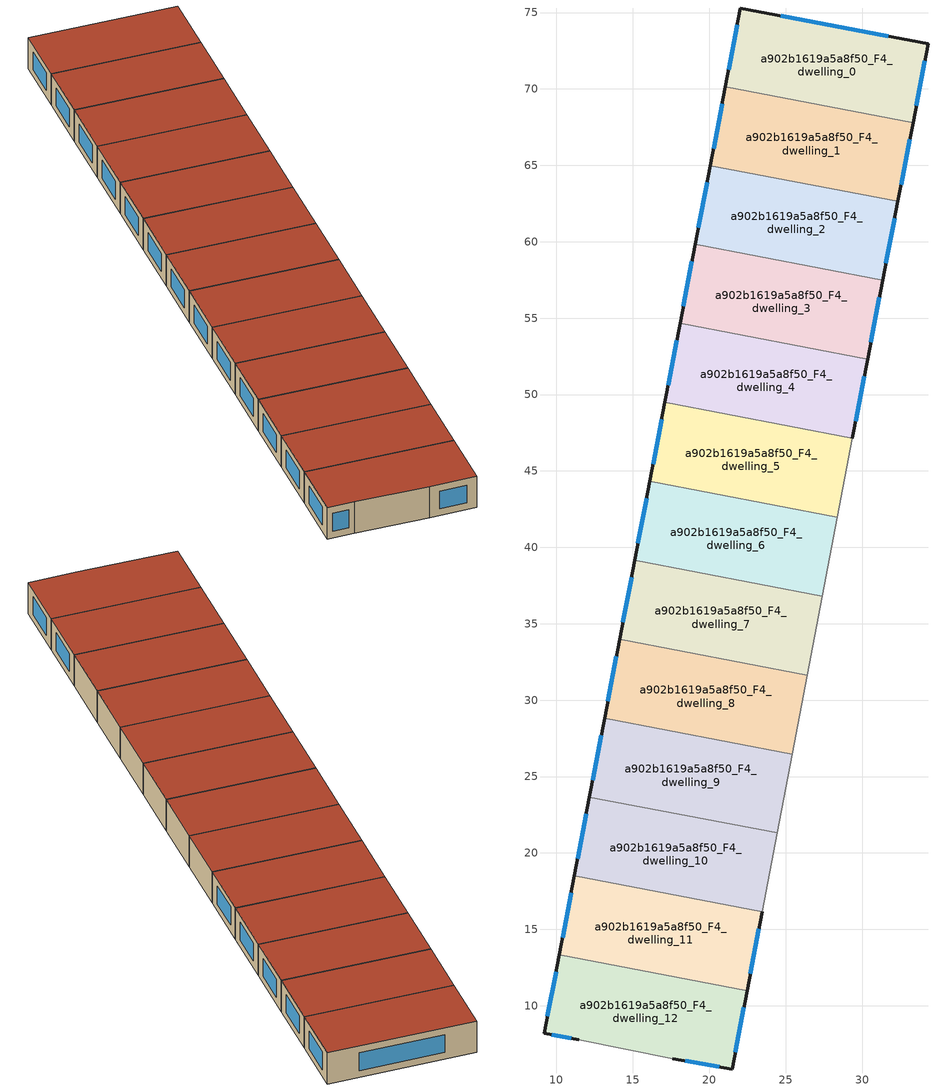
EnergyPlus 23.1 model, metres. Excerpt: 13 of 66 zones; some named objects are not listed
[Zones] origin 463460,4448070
a902b1619a5a8f50_F4_dwelling_0
 floor to a902b1619a5a8f50_F3_dwelling_0 (EU_floor_Construction): 34.33,72.96 33.34,67.8 21.06,70.15 22.04,75.3 z12
 wall outside (EU_wall_Construction): 33.34,67.8 34.33,72.96 22.04,75.3 21.06,70.15 z12:15
 wall to a902b1619a5a8f50_F4_dwelling_1 (EU_wall_Construction): 21.06,70.15 33.34,67.8 z12:15
 window (EU_Window_Construction): 33.55,68.91 34.12,71.86 / 21.83,74.2 21.27,71.25 / 31.7,73.47 24.67,74.8 z12.64:14.36
 roof outside (EU_roof_Construction): 33.34,67.8 34.33,72.96 22.04,75.3 21.06,70.15 z15
a902b1619a5a8f50_F4_dwelling_1
 floor to a902b1619a5a8f50_F3_dwelling_1 (EU_floor_Construction): 33.34,67.8 32.35,62.64 20.07,64.99 21.06,70.15 z12
 wall outside (EU_wall_Construction): 21.06,70.15 20.07,64.99 / 32.35,62.64 33.34,67.8 z12:15
 wall to a902b1619a5a8f50_F4_dwelling_2 (EU_wall_Construction): 20.07,64.99 32.35,62.64 z12:15
 window (EU_Window_Construction): 20.84,69.05 20.28,66.09 / 32.56,63.75 33.13,66.69 z12.64:14.36
 roof outside (EU_roof_Construction): 32.35,62.64 33.34,67.8 21.06,70.15 20.07,64.99 z15
a902b1619a5a8f50_F4_dwelling_10
 floor to a902b1619a5a8f50_F3_dwelling_10 (EU_floor_Construction): 24.44,21.31 23.46,16.15 11.17,18.5 12.16,23.66 z12
 wall outside (EU_wall_Construction): 12.16,23.66 11.17,18.5 z12:15
 wall to a902b1619a5a8f50_F4_dwelling_11 (EU_wall_Construction): 11.17,18.5 23.46,16.15 z12:15
 wall to a902b1619a5a8f50_F4_dwelling_9 (EU_wall_Construction): 24.44,21.31 12.16,23.66 z12:15
 wall adiabatic (EU_wall_Construction): 23.46,16.15 24.44,21.31 z12:15
 window (EU_Window_Construction): 11.95,22.56 11.38,19.61 z12.64:14.36
 roof outside (EU_roof_Construction): 23.46,16.15 24.44,21.31 12.16,23.66 11.17,18.5 z15
a902b1619a5a8f50_F4_dwelling_11
 floor to a902b1619a5a8f50_F3_dwelling_11 (EU_floor_Construction): 23.46,16.15 22.47,10.99 10.19,13.34 11.17,18.5 z12
 wall outside (EU_wall_Construction): 11.17,18.5 10.19,13.34 / 22.47,10.99 23.46,16.15 z12:15
 wall to a902b1619a5a8f50_F4_dwelling_12 (EU_wall_Construction): 10.19,13.34 22.47,10.99 z12:15
 window (EU_Window_Construction): 10.96,17.4 10.4,14.45 / 22.68,12.1 23.24,15.05 z12.64:14.36
 roof outside (EU_roof_Construction): 22.47,10.99 23.46,16.15 11.17,18.5 10.19,13.34 z15
a902b1619a5a8f50_F4_dwelling_12
 floor to a902b1619a5a8f50_F3_dwelling_12 (EU_floor_Construction): 22.47,10.99 21.49,5.86 17.6,6.54 11.45,7.78 9.2,8.2 10.19,13.34 z12
 wall outside (EU_wall_Construction): 17.6,6.54 21.49,5.86 22.47,10.99 / 10.19,13.34 9.2,8.2 11.45,7.78 z12:15
 wall adiabatic (EU_wall_Construction): 11.45,7.78 17.6,6.54 z12:15
 window (EU_Window_Construction): 21.7,6.96 22.26,9.89 / 18.43,6.39 20.66,6.01 / 9.68,8.11 10.97,7.87 / 9.98,12.24 9.41,9.3 z12.64:14.36
 roof outside (EU_roof_Construction): 21.49,5.86 22.47,10.99 10.19,13.34 9.2,8.2 11.45,7.78 17.6,6.54 z15
a902b1619a5a8f50_F4_dwelling_2
 floor to a902b1619a5a8f50_F3_dwelling_2 (EU_floor_Construction): 32.35,62.64 31.35,57.48 19.08,59.83 20.07,64.99 z12
 wall outside (EU_wall_Construction): 20.07,64.99 19.08,59.83 / 31.35,57.48 32.35,62.64 z12:15
 wall to a902b1619a5a8f50_F4_dwelling_3 (EU_wall_Construction): 19.08,59.83 31.35,57.48 z12:15
 window (EU_Window_Construction): 19.86,63.88 19.29,60.93 / 31.56,58.58 32.13,61.53 z12.64:14.36
 roof outside (EU_roof_Construction): 31.35,57.48 32.35,62.64 20.07,64.99 19.08,59.83 z15
a902b1619a5a8f50_F4_dwelling_3
 floor to a902b1619a5a8f50_F3_dwelling_3 (EU_floor_Construction): 31.35,57.48 30.36,52.31 18.09,54.66 19.08,59.83 z12
 wall outside (EU_wall_Construction): 19.08,59.83 18.09,54.66 / 30.36,52.31 31.35,57.48 z12:15
 wall to a902b1619a5a8f50_F4_dwelling_4 (EU_wall_Construction): 18.09,54.66 30.36,52.31 z12:15
 window (EU_Window_Construction): 18.87,58.72 18.3,55.76 / 30.57,53.42 31.14,56.37 z12.64:14.36
 roof outside (EU_roof_Construction): 30.36,52.31 31.35,57.48 19.08,59.83 18.09,54.66 z15
a902b1619a5a8f50_F4_dwelling_4
 floor to a902b1619a5a8f50_F3_dwelling_4 (EU_floor_Construction): 30.36,52.31 29.37,47.14 17.1,49.49 18.09,54.66 z12
 wall outside (EU_wall_Construction): 18.09,54.66 17.1,49.49 / 29.37,47.14 30.36,52.31 z12:15
 wall to a902b1619a5a8f50_F4_dwelling_5 (EU_wall_Construction): 17.1,49.49 29.37,47.14 z12:15
 window (EU_Window_Construction): 17.88,53.55 17.31,50.6 / 29.58,48.25 30.15,51.2 z12.64:14.36
 roof outside (EU_roof_Construction): 29.37,47.14 30.36,52.31 18.09,54.66 17.1,49.49 z15
a902b1619a5a8f50_F4_dwelling_5
 floor to a902b1619a5a8f50_F3_dwelling_5 (EU_floor_Construction): 29.37,47.14 28.38,41.97 16.11,44.32 17.1,49.49 z12
 wall outside (EU_wall_Construction): 17.1,49.49 16.11,44.32 z12:15
 wall adiabatic (EU_wall_Construction): 28.38,41.97 29.37,47.14 z12:15
 wall to a902b1619a5a8f50_F4_dwelling_6 (EU_wall_Construction): 16.11,44.32 28.38,41.97 z12:15
 window (EU_Window_Construction): 16.89,48.38 16.33,45.43 z12.64:14.36
 roof outside (EU_roof_Construction): 28.38,41.97 29.37,47.14 17.1,49.49 16.11,44.32 z15
a902b1619a5a8f50_F4_dwelling_6
 floor to a902b1619a5a8f50_F3_dwelling_6 (EU_floor_Construction): 28.38,41.97 27.4,36.81 15.12,39.16 16.11,44.32 z12
 wall outside (EU_wall_Construction): 16.11,44.32 15.12,39.16 z12:15
 wall to a902b1619a5a8f50_F4_dwelling_7 (EU_wall_Construction): 15.12,39.16 27.4,36.81 z12:15
 wall adiabatic (EU_wall_Construction): 27.4,36.81 28.38,41.97 z12:15
 window (EU_Window_Construction): 15.9,43.22 15.34,40.26 z12.64:14.36
 roof outside (EU_roof_Construction): 27.4,36.81 28.38,41.97 16.11,44.32 15.12,39.16 z15
a902b1619a5a8f50_F4_dwelling_7
 floor to a902b1619a5a8f50_F3_dwelling_7 (EU_floor_Construction): 27.4,36.81 26.41,31.64 14.14,33.99 15.12,39.16 z12
 wall outside (EU_wall_Construction): 15.12,39.16 14.14,33.99 z12:15
 wall to a902b1619a5a8f50_F4_dwelling_8 (EU_wall_Construction): 14.14,33.99 26.41,31.64 z12:15
 wall adiabatic (EU_wall_Construction): 26.41,31.64 27.4,36.81 z12:15
 window (EU_Window_Construction): 14.91,38.05 14.35,35.1 z12.64:14.36
 roof outside (EU_roof_Construction): 26.41,31.64 27.4,36.81 15.12,39.16 14.14,33.99 z15
a902b1619a5a8f50_F4_dwelling_8
 floor to a902b1619a5a8f50_F3_dwelling_8 (EU_floor_Construction): 26.41,31.64 25.42,26.48 13.15,28.83 14.14,33.99 z12
 wall outside (EU_wall_Construction): 14.14,33.99 13.15,28.83 z12:15
 wall to a902b1619a5a8f50_F4_dwelling_9 (EU_wall_Construction): 13.15,28.83 25.42,26.48 z12:15
 wall adiabatic (EU_wall_Construction): 25.42,26.48 26.41,31.64 z12:15
 window (EU_Window_Construction): 13.93,32.88 13.36,29.93 z12.64:14.36
 roof outside (EU_roof_Construction): 25.42,26.48 26.41,31.64 14.14,33.99 13.15,28.83 z15
a902b1619a5a8f50_F4_dwelling_9
 floor to a902b1619a5a8f50_F3_dwelling_9 (EU_floor_Construction): 25.42,26.48 24.44,21.31 12.16,23.66 13.15,28.83 z12
 wall outside (EU_wall_Construction): 13.15,28.83 12.16,23.66 z12:15
 wall adiabatic (EU_wall_Construction): 24.44,21.31 25.42,26.48 z12:15
 window (EU_Window_Construction): 12.94,27.72 12.37,24.77 z12.64:14.36
 roof outside (EU_roof_Construction): 24.44,21.31 25.42,26.48 13.15,28.83 12.16,23.66 z15
[Building]
EU S2 Campaign: North Axis=0; Terrain=City; Solar Distribution=FullExterior
[Site:Location]
Yerevan-Zvartnots.Intl.AP: Latitude=40.15; Longitude=44.383; Time Zone=4; Elevation=854
[SizingPeriod:WeatherFileDays]
AnnualSizingPeriod: Begin Month=1; Begin Day of Month=1; End Month=12; End Day of Month=31; Day of Week for Start Day=Monday; Use Weather File Daylight Saving Period=No; Use Weather File Rain and Snow Indicators=No
[MATERIAL]
EU_InternalMass_Material: Roughness=MediumRough; Thickness=0.1; Conductivity=1; Density=1800; Specific Heat=900; Thermal Absorptance=0.9; Solar Absorptance=0.7; Visible Absorptance=0.7
[MATERIAL:NOMASS] Roughness=MediumRough; Thermal Absorptance=0.9; Solar Absorptance=0.7; Visible Absorptance=0.7
Name | Thermal Resistance
EU_wall_NoMass | 1.05043
EU_roof_NoMass | 1.45357
EU_floor_NoMass | 0.478065
[WINDOWMATERIAL:SIMPLEGLAZINGSYSTEM]
EU_Window_SimpleGlazing: UFactor=2.5566; Solar Heat Gain Coefficient=0.75; Visible Transmittance=0.75
[CONSTRUCTION]
EU_wall_Construction: EU_wall_NoMass
EU_roof_Construction: EU_roof_NoMass
EU_floor_Construction: EU_floor_NoMass
EU_Window_Construction: EU_Window_SimpleGlazing
EU_InternalMass_Construction: EU_InternalMass_Material
[ZONE] Type=1; Multiplier=1; Ceiling Height=autocalculate; Floor Area=autocalculate; Part of Total Floor Area=Yes
Name | Volume
a902b1619a5a8f50_F4_dwelling_0 | 197.04
a902b1619a5a8f50_F4_dwelling_1; a902b1619a5a8f50_F4_dwelling_10 | 197.111
a902b1619a5a8f50_F4_dwelling_11; a902b1619a5a8f50_F4_dwelling_5 | 197.117
a902b1619a5a8f50_F4_dwelling_12 | 197.144
a902b1619a5a8f50_F4_dwelling_2; a902b1619a5a8f50_F4_dwelling_4 | 197.148
a902b1619a5a8f50_F4_dwelling_3 | 197.136
a902b1619a5a8f50_F4_dwelling_6 | 197.135
a902b1619a5a8f50_F4_dwelling_7 | 197.107
a902b1619a5a8f50_F4_dwelling_8 | 197.125
a902b1619a5a8f50_F4_dwelling_9 | 197.155
[INTERNALMASS] Construction=EU_InternalMass_Construction
Name | Zone or ZoneList | Surface Area
a902b1619a5a8f50_F4_dwelling_0_EU_InternalMass | a902b1619a5a8f50_F4_dwelling_0 | 65.7093
a902b1619a5a8f50_F4_dwelling_1_EU_InternalMass | a902b1619a5a8f50_F4_dwelling_1 | 65.7036
a902b1619a5a8f50_F4_dwelling_2_EU_InternalMass | a902b1619a5a8f50_F4_dwelling_2 | 65.716
a902b1619a5a8f50_F4_dwelling_3_EU_InternalMass | a902b1619a5a8f50_F4_dwelling_3 | 65.7123
a902b1619a5a8f50_F4_dwelling_4_EU_InternalMass | a902b1619a5a8f50_F4_dwelling_4 | 65.7116
a902b1619a5a8f50_F4_dwelling_5_EU_InternalMass | a902b1619a5a8f50_F4_dwelling_5 | 65.7058
a902b1619a5a8f50_F4_dwelling_6_EU_InternalMass | a902b1619a5a8f50_F4_dwelling_6 | 65.7114
a902b1619a5a8f50_F4_dwelling_7_EU_InternalMass | a902b1619a5a8f50_F4_dwelling_7 | 65.7024
a902b1619a5a8f50_F4_dwelling_8_EU_InternalMass | a902b1619a5a8f50_F4_dwelling_8 | 65.7085
a902b1619a5a8f50_F4_dwelling_9_EU_InternalMass | a902b1619a5a8f50_F4_dwelling_9 | 65.7183
a902b1619a5a8f50_F4_dwelling_10_EU_InternalMass | a902b1619a5a8f50_F4_dwelling_10 | 65.7036
a902b1619a5a8f50_F4_dwelling_11_EU_InternalMass | a902b1619a5a8f50_F4_dwelling_11 | 65.7054
a902b1619a5a8f50_F4_dwelling_12_EU_InternalMass | a902b1619a5a8f50_F4_dwelling_12 | 65.7149
[OTHEREQUIPMENT] Fuel Type=Electricity; Design Level Calculation Method=Watts/Area; Power per Zone Floor Area=1; Fraction Latent=0; Fraction Radiant=0; Fraction Lost=0; Carbon Dioxide Generation Rate=0; EndUse Subcategory=EU_Step8_InternalGains
Name | Zone or ZoneList or Space or SpaceList | Schedule
EU_Step8_InternalGain_a902b1619a5a8f50_F4_dwelling_0_f000 | a902b1619a5a8f50_F4_dwelling_0 | EU_Step8_GainSchedule_a902b1619a5a8f50_F4_dwelling_0_f000
EU_Step8_InternalGain_a902b1619a5a8f50_F4_dwelling_1_f000 | a902b1619a5a8f50_F4_dwelling_1 | EU_Step8_GainSchedule_a902b1619a5a8f50_F4_dwelling_1_f000
EU_Step8_InternalGain_a902b1619a5a8f50_F4_dwelling_2_f000 | a902b1619a5a8f50_F4_dwelling_2 | EU_Step8_GainSchedule_a902b1619a5a8f50_F4_dwelling_2_f000
EU_Step8_InternalGain_a902b1619a5a8f50_F4_dwelling_3_f000 | a902b1619a5a8f50_F4_dwelling_3 | EU_Step8_GainSchedule_a902b1619a5a8f50_F4_dwelling_3_f000
EU_Step8_InternalGain_a902b1619a5a8f50_F4_dwelling_4_f000 | a902b1619a5a8f50_F4_dwelling_4 | EU_Step8_GainSchedule_a902b1619a5a8f50_F4_dwelling_4_f000
EU_Step8_InternalGain_a902b1619a5a8f50_F4_dwelling_5_f000 | a902b1619a5a8f50_F4_dwelling_5 | EU_Step8_GainSchedule_a902b1619a5a8f50_F4_dwelling_5_f000
EU_Step8_InternalGain_a902b1619a5a8f50_F4_dwelling_6_f000 | a902b1619a5a8f50_F4_dwelling_6 | EU_Step8_GainSchedule_a902b1619a5a8f50_F4_dwelling_6_f000
EU_Step8_InternalGain_a902b1619a5a8f50_F4_dwelling_7_f000 | a902b1619a5a8f50_F4_dwelling_7 | EU_Step8_GainSchedule_a902b1619a5a8f50_F4_dwelling_7_f000
EU_Step8_InternalGain_a902b1619a5a8f50_F4_dwelling_8_f000 | a902b1619a5a8f50_F4_dwelling_8 | EU_Step8_GainSchedule_a902b1619a5a8f50_F4_dwelling_8_f000
EU_Step8_InternalGain_a902b1619a5a8f50_F4_dwelling_9_f000 | a902b1619a5a8f50_F4_dwelling_9 | EU_Step8_GainSchedule_a902b1619a5a8f50_F4_dwelling_9_f000
EU_Step8_InternalGain_a902b1619a5a8f50_F4_dwelling_10_f000 | a902b1619a5a8f50_F4_dwelling_10 | EU_Step8_GainSchedule_a902b1619a5a8f50_F4_dwelling_10_f000
EU_Step8_InternalGain_a902b1619a5a8f50_F4_dwelling_11_f000 | a902b1619a5a8f50_F4_dwelling_11 | EU_Step8_GainSchedule_a902b1619a5a8f50_F4_dwelling_11_f000
EU_Step8_InternalGain_a902b1619a5a8f50_F4_dwelling_12_f000 | a902b1619a5a8f50_F4_dwelling_12 | EU_Step8_GainSchedule_a902b1619a5a8f50_F4_dwelling_12_f000
[ZONEVENTILATION:DESIGNFLOWRATE] Schedule=EU_AlwaysOn; Design Flow Rate Calculation Method=AirChanges/Hour; Air Changes per Hour=0.557805; Ventilation Type=Natural; Fan Pressure Rise=0; Fan Total Efficiency=1; Constant Term Coefficient=1; Temperature Term Coefficient=0; Velocity Term Coefficient=0; Velocity Squared Term Coefficient=0; Minimum Indoor Temperature=-100; Maximum Indoor Temperature=100; Delta Temperature=-100; Minimum Outdoor Temperature=-100; Maximum Outdoor Temperature=100; Maximum Wind Speed=40
Name | Zone or ZoneList or Space or SpaceList
EU_ConstantAir_a902b1619a5a8f50_F4_dwelling_0 | a902b1619a5a8f50_F4_dwelling_0
EU_ConstantAir_a902b1619a5a8f50_F4_dwelling_1 | a902b1619a5a8f50_F4_dwelling_1
EU_ConstantAir_a902b1619a5a8f50_F4_dwelling_2 | a902b1619a5a8f50_F4_dwelling_2
EU_ConstantAir_a902b1619a5a8f50_F4_dwelling_3 | a902b1619a5a8f50_F4_dwelling_3
EU_ConstantAir_a902b1619a5a8f50_F4_dwelling_4 | a902b1619a5a8f50_F4_dwelling_4
EU_ConstantAir_a902b1619a5a8f50_F4_dwelling_5 | a902b1619a5a8f50_F4_dwelling_5
EU_ConstantAir_a902b1619a5a8f50_F4_dwelling_6 | a902b1619a5a8f50_F4_dwelling_6
EU_ConstantAir_a902b1619a5a8f50_F4_dwelling_7 | a902b1619a5a8f50_F4_dwelling_7
EU_ConstantAir_a902b1619a5a8f50_F4_dwelling_8 | a902b1619a5a8f50_F4_dwelling_8
EU_ConstantAir_a902b1619a5a8f50_F4_dwelling_9 | a902b1619a5a8f50_F4_dwelling_9
EU_ConstantAir_a902b1619a5a8f50_F4_dwelling_10 | a902b1619a5a8f50_F4_dwelling_10
EU_ConstantAir_a902b1619a5a8f50_F4_dwelling_11 | a902b1619a5a8f50_F4_dwelling_11
EU_ConstantAir_a902b1619a5a8f50_F4_dwelling_12 | a902b1619a5a8f50_F4_dwelling_12
[HVACTEMPLATE:ZONE:IDEALLOADSAIRSYSTEM] System Availability Schedule=EU_AlwaysOn; Maximum Heating Supply Air Temperature=50; Minimum Cooling Supply Air Temperature=13; Maximum Heating Supply Air Humidity Ratio=0.0156; Minimum Cooling Supply Air Humidity Ratio=0.0077; Heating Limit=NoLimit; Cooling Limit=NoLimit; Heating Availability Schedule=EU_AlwaysOn; Cooling Availability Schedule=EU_CoolingOff; Dehumidification Control Type=ConstantSensibleHeatRatio; Cooling Sensible Heat Ratio=0.7; Dehumidification Setpoint=60; Humidification Control Type=None; Humidification Setpoint=30; Outdoor Air Method=None; Outdoor Air Flow Rate per Person=0.00944; Outdoor Air Flow Rate per Zone Floor Area=0; Outdoor Air Flow Rate per Zone=0; Demand Controlled Ventilation Type=None; Outdoor Air Economizer Type=NoEconomizer; Heat Recovery Type=None; Sensible Heat Recovery Effectiveness=0.7; Latent Heat Recovery Effectiveness=0.65
Name | Template Thermostat
a902b1619a5a8f50_F4_dwelling_0 | EU_HeatOnly_a902b1619a5a8f50_F4_dwelling_0
a902b1619a5a8f50_F4_dwelling_1 | EU_HeatOnly_a902b1619a5a8f50_F4_dwelling_1
a902b1619a5a8f50_F4_dwelling_2 | EU_HeatOnly_a902b1619a5a8f50_F4_dwelling_2
a902b1619a5a8f50_F4_dwelling_3 | EU_HeatOnly_a902b1619a5a8f50_F4_dwelling_3
a902b1619a5a8f50_F4_dwelling_4 | EU_HeatOnly_a902b1619a5a8f50_F4_dwelling_4
a902b1619a5a8f50_F4_dwelling_5 | EU_HeatOnly_a902b1619a5a8f50_F4_dwelling_5
a902b1619a5a8f50_F4_dwelling_6 | EU_HeatOnly_a902b1619a5a8f50_F4_dwelling_6
a902b1619a5a8f50_F4_dwelling_7 | EU_HeatOnly_a902b1619a5a8f50_F4_dwelling_7
a902b1619a5a8f50_F4_dwelling_8 | EU_HeatOnly_a902b1619a5a8f50_F4_dwelling_8
a902b1619a5a8f50_F4_dwelling_9 | EU_HeatOnly_a902b1619a5a8f50_F4_dwelling_9
a902b1619a5a8f50_F4_dwelling_10 | EU_HeatOnly_a902b1619a5a8f50_F4_dwelling_10
a902b1619a5a8f50_F4_dwelling_11 | EU_HeatOnly_a902b1619a5a8f50_F4_dwelling_11
a902b1619a5a8f50_F4_dwelling_12 | EU_HeatOnly_a902b1619a5a8f50_F4_dwelling_12
[SIZING:ZONE] Zone Cooling Design Supply Air Temperature Input Method=SupplyAirTemperature; Zone Cooling Design Supply Air Temperature=13; Zone Heating Design Supply Air Temperature Input Method=SupplyAirTemperature; Zone Heating Design Supply Air Temperature=50; Zone Cooling Design Supply Air Humidity Ratio=0.008; Zone Heating Design Supply Air Humidity Ratio=0.008; Cooling Design Air Flow Method=DesignDay; Cooling Design Air Flow Rate=0; Cooling Minimum Air Flow per Zone Floor Area=0.000762; Cooling Minimum Air Flow=0; Cooling Minimum Air Flow Fraction=0.2; Heating Design Air Flow Method=DesignDay; Heating Design Air Flow Rate=0; Heating Maximum Air Flow per Zone Floor Area=0.002032; Heating Maximum Air Flow=0.141576; Heating Maximum Air Flow Fraction=0.3; Account for Dedicated Outdoor Air System=No; Dedicated Outdoor Air System Control Strategy=NeutralSupplyAir; Dedicated Outdoor Air Low Setpoint Temperature for Design=autosize; Dedicated Outdoor Air High Setpoint Temperature for Design=autosize; Zone Load Sizing Method=Sensible Load Only No Latent Load; Zone Latent Cooling Design Supply Air Humidity Ratio Input Method=HumidityRatioDifference; Zone Cooling Design Supply Air Humidity Ratio Difference=0.005; Zone Latent Heating Design Supply Air Humidity Ratio Input Method=HumidityRatioDifference; Zone Humidification Design Supply Air Humidity Ratio Difference=0.005
a902b1619a5a8f50_F4_dwelling_0; a902b1619a5a8f50_F4_dwelling_1; a902b1619a5a8f50_F4_dwelling_2; a902b1619a5a8f50_F4_dwelling_3; a902b1619a5a8f50_F4_dwelling_4; a902b1619a5a8f50_F4_dwelling_5; a902b1619a5a8f50_F4_dwelling_6; a902b1619a5a8f50_F4_dwelling_7; a902b1619a5a8f50_F4_dwelling_8; a902b1619a5a8f50_F4_dwelling_9; a902b1619a5a8f50_F4_dwelling_10; a902b1619a5a8f50_F4_dwelling_11; a902b1619a5a8f50_F4_dwelling_12
[SCHEDULE:CONSTANT]
Name | Hourly Value
EU_AlwaysOn | 1
EU_CoolingOff | 0
[SCHEDULE:FILE] Column Number=1; Rows to Skip at Top=0; Number of Hours of Data=8760; Column Separator=Comma; Interpolate to Timestep=No; Minutes per Item=60; Adjust Schedule for Daylight Savings=Yes
Name | File
EU_Step8_GainSchedule_a902b1619a5a8f50_F4_dwelling_0_f000 | ../../schedules/a902b1619a5a8f50/a902b1619a5a8f50_F4_dwelling_0_f000_gain.csv
EU_Step8_GainSchedule_a902b1619a5a8f50_F4_dwelling_1_f000 | ../../schedules/a902b1619a5a8f50/a902b1619a5a8f50_F4_dwelling_1_f000_gain.csv
EU_Step8_GainSchedule_a902b1619a5a8f50_F4_dwelling_2_f000 | ../../schedules/a902b1619a5a8f50/a902b1619a5a8f50_F4_dwelling_2_f000_gain.csv
EU_Step8_GainSchedule_a902b1619a5a8f50_F4_dwelling_3_f000 | ../../schedules/a902b1619a5a8f50/a902b1619a5a8f50_F4_dwelling_3_f000_gain.csv
EU_Step8_GainSchedule_a902b1619a5a8f50_F4_dwelling_4_f000 | ../../schedules/a902b1619a5a8f50/a902b1619a5a8f50_F4_dwelling_4_f000_gain.csv
EU_Step8_GainSchedule_a902b1619a5a8f50_F4_dwelling_5_f000 | ../../schedules/a902b1619a5a8f50/a902b1619a5a8f50_F4_dwelling_5_f000_gain.csv
EU_Step8_GainSchedule_a902b1619a5a8f50_F4_dwelling_6_f000 | ../../schedules/a902b1619a5a8f50/a902b1619a5a8f50_F4_dwelling_6_f000_gain.csv
EU_Step8_GainSchedule_a902b1619a5a8f50_F4_dwelling_7_f000 | ../../schedules/a902b1619a5a8f50/a902b1619a5a8f50_F4_dwelling_7_f000_gain.csv
EU_Step8_GainSchedule_a902b1619a5a8f50_F4_dwelling_8_f000 | ../../schedules/a902b1619a5a8f50/a902b1619a5a8f50_F4_dwelling_8_f000_gain.csv
EU_Step8_GainSchedule_a902b1619a5a8f50_F4_dwelling_9_f000 | ../../schedules/a902b1619a5a8f50/a902b1619a5a8f50_F4_dwelling_9_f000_gain.csv
EU_Step8_GainSchedule_a902b1619a5a8f50_F4_dwelling_10_f000 | ../../schedules/a902b1619a5a8f50/a902b1619a5a8f50_F4_dwelling_10_f000_gain.csv
EU_Step8_GainSchedule_a902b1619a5a8f50_F4_dwelling_11_f000 | ../../schedules/a902b1619a5a8f50/a902b1619a5a8f50_F4_dwelling_11_f000_gain.csv
EU_Step8_GainSchedule_a902b1619a5a8f50_F4_dwelling_12_f000 | ../../schedules/a902b1619a5a8f50/a902b1619a5a8f50_F4_dwelling_12_f000_gain.csv
